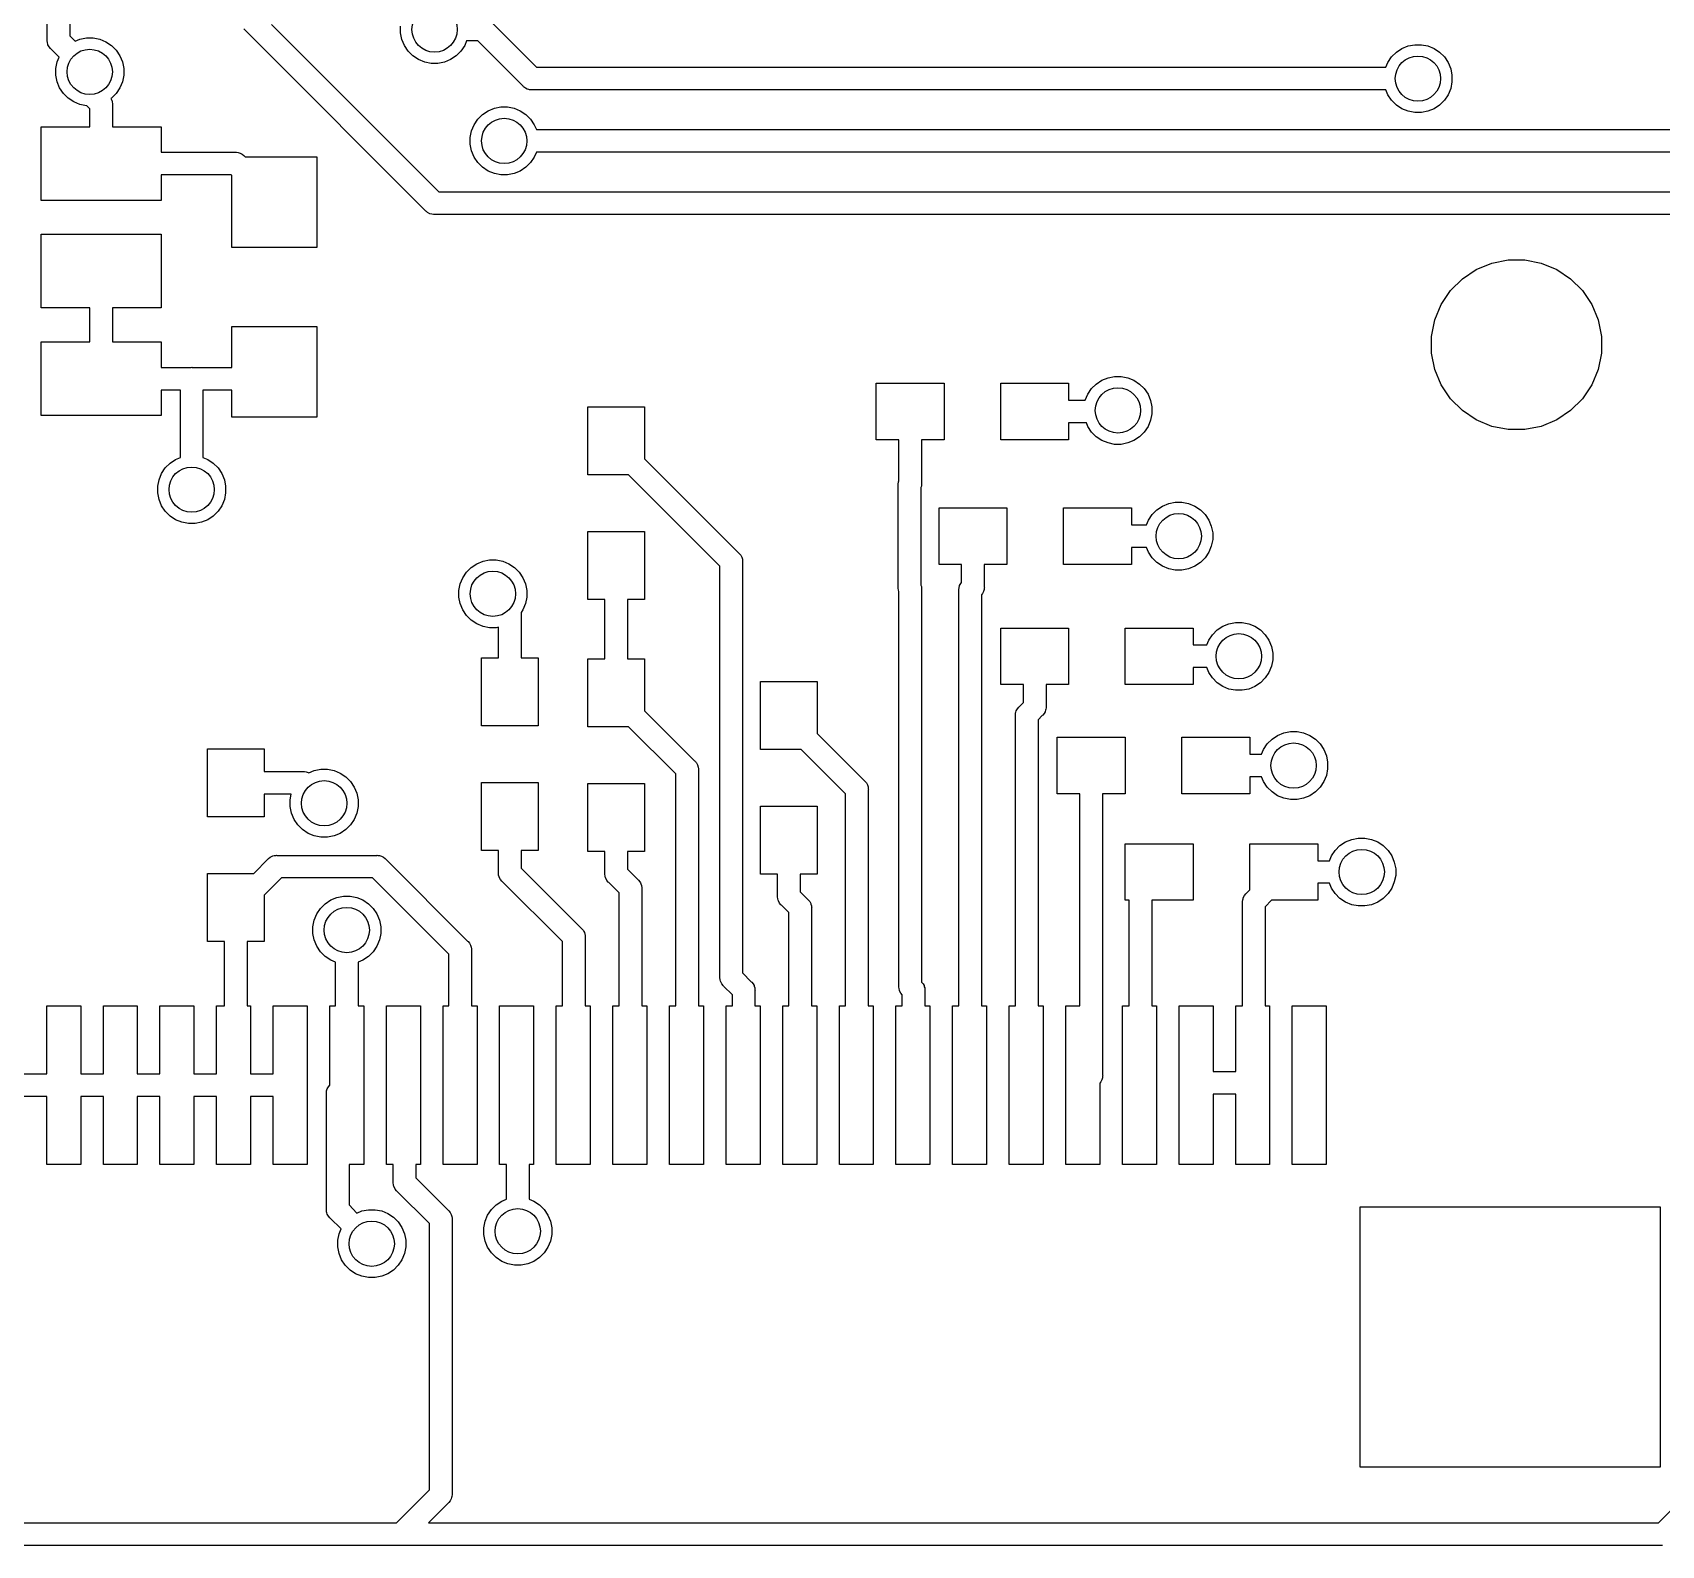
# Model space of a CAD drawing. Extents: x 71 to 174, y -171 to -82.
# Drawn here: x 122.97 to 137.35, y -132.36 to -119 of the extents above; entities that cross this region are included whole.
import ezdxf

# ---------------------------------------------------------------- set-up
doc = ezdxf.new("R2010")
doc.units = 0
doc.header["$MEASUREMENT"] = 0
doc.layers.add('BLACK', color=7, linetype='CONTINUOUS')

msp = doc.modelspace()

# ---------------------------------------------------------------- linework, layer by layer
at = {"layer": 'BLACK', "linetype": 'CONTINUOUS'}
for p, q in [((123.097, -119.065), (123.097, -118.555)), ((123.297, -118.555), (123.297, -119.028)), ((125.077, -118.928), (126.555, -120.406)), ((126.218, -119.002), (126.218, -118.943)), ((127.017, -118.905), (127.417, -119.306)), ((123.097, -119.07), (123.097, -119.065)), ((123.099, -119.089), (123.097, -119.07)), ((123.102, -119.102), (123.099, -119.089)), ((123.104, -119.108), (123.102, -119.102)), ((123.297, -119.028), (123.343, -119.075)), ((123.343, -119.075), (123.386, -119.057)), ((123.386, -119.057), (123.444, -119.046)), ((123.444, -119.046), (123.503, -119.046)), ((123.503, -119.046), (123.561, -119.057)), ((123.561, -119.057), (123.615, -119.08)), ((123.615, -119.08), (123.664, -119.113)), ((124.936, -119.07), (124.833, -118.967)), ((126.439, -120.573), (124.936, -119.07)), ((124.936, -119.07), (124.936, -119.07)), ((126.23, -119.06), (126.218, -119.002)), ((126.252, -119.114), (126.23, -119.06)), ((126.801, -119.072), (126.784, -119.114)), ((126.901, -119.072), (126.801, -119.072)), ((127.302, -119.473), (126.901, -119.072)), ((135.116, -119.117), (135.174, -119.106)), ((135.174, -119.106), (135.233, -119.106)), ((135.233, -119.106), (135.291, -119.117)), ((123.114, -119.126), (123.104, -119.108)), ((123.126, -119.141), (123.114, -119.126)), ((123.13, -119.144), (123.126, -119.141)), ((123.202, -119.216), (123.13, -119.144)), ((123.185, -119.258), (123.202, -119.216)), ((123.664, -119.113), (123.706, -119.154)), ((123.706, -119.154), (123.739, -119.204)), ((123.739, -119.204), (123.762, -119.258)), ((126.285, -119.164), (126.252, -119.114)), ((126.327, -119.205), (126.285, -119.164)), ((126.376, -119.238), (126.327, -119.205)), ((126.431, -119.261), (126.376, -119.238)), ((126.66, -119.238), (126.606, -119.261)), ((126.709, -119.205), (126.66, -119.238)), ((126.751, -119.164), (126.709, -119.205)), ((126.784, -119.114), (126.751, -119.164)), ((134.937, -119.264), (134.97, -119.214)), ((134.97, -119.214), (135.012, -119.173)), ((135.012, -119.173), (135.061, -119.14)), ((135.061, -119.14), (135.116, -119.117)), ((135.291, -119.117), (135.345, -119.14)), ((135.345, -119.14), (135.394, -119.173)), ((135.394, -119.173), (135.436, -119.214)), ((135.436, -119.214), (135.469, -119.264)), ((123.173, -119.316), (123.185, -119.258)), ((123.173, -119.375), (123.173, -119.316)), ((123.185, -119.433), (123.173, -119.375)), ((123.762, -119.258), (123.773, -119.316)), ((123.773, -119.375), (123.762, -119.433)), ((123.773, -119.316), (123.773, -119.375)), ((126.489, -119.272), (126.431, -119.261)), ((126.548, -119.272), (126.489, -119.272)), ((126.606, -119.261), (126.548, -119.272)), ((127.417, -119.306), (134.92, -119.306)), ((134.92, -119.306), (134.937, -119.264)), ((135.469, -119.264), (135.492, -119.318)), ((135.492, -119.318), (135.503, -119.376)), ((135.503, -119.376), (135.503, -119.435)), ((123.207, -119.488), (123.185, -119.433)), ((123.24, -119.537), (123.207, -119.488)), ((123.282, -119.579), (123.24, -119.537)), ((123.706, -119.537), (123.664, -119.579)), ((123.739, -119.488), (123.706, -119.537)), ((123.762, -119.433), (123.739, -119.488)), ((127.305, -119.477), (127.302, -119.473)), ((127.32, -119.489), (127.305, -119.477)), ((127.337, -119.499), (127.32, -119.489)), ((127.35, -119.503), (127.337, -119.499)), ((127.356, -119.504), (127.35, -119.503)), ((127.358, -119.504), (127.356, -119.504)), ((127.371, -119.506), (127.358, -119.504)), ((127.376, -119.506), (127.371, -119.506)), ((127.371, -119.506), (127.371, -119.506)), ((127.381, -119.506), (127.376, -119.506)), ((134.92, -119.506), (127.381, -119.506)), ((134.937, -119.548), (134.92, -119.506)), ((135.492, -119.493), (135.469, -119.548)), ((135.503, -119.435), (135.492, -119.493)), ((123.331, -119.612), (123.282, -119.579)), ((123.386, -119.634), (123.331, -119.612)), ((123.444, -119.646), (123.386, -119.634)), ((123.447, -119.646), (123.444, -119.646)), ((123.473, -119.672), (123.447, -119.646)), ((123.473, -119.831), (123.473, -119.672)), ((123.664, -119.579), (123.66, -119.581)), ((123.66, -119.581), (123.666, -119.592)), ((123.666, -119.592), (123.667, -119.597)), ((123.667, -119.597), (123.672, -119.611)), ((123.672, -119.611), (123.672, -119.614)), ((123.672, -119.614), (123.673, -119.626)), ((123.673, -119.626), (123.673, -119.626)), ((123.673, -119.626), (123.674, -119.631)), ((123.674, -119.631), (123.673, -119.636)), ((123.673, -119.636), (123.673, -119.831)), ((126.991, -119.69), (127.046, -119.667)), ((127.046, -119.667), (127.104, -119.656)), ((127.104, -119.656), (127.163, -119.656)), ((127.163, -119.656), (127.221, -119.667)), ((127.221, -119.667), (127.275, -119.69)), ((134.97, -119.597), (134.937, -119.548)), ((135.012, -119.639), (134.97, -119.597)), ((135.061, -119.672), (135.012, -119.639)), ((135.116, -119.694), (135.061, -119.672)), ((135.345, -119.672), (135.291, -119.694)), ((135.394, -119.639), (135.345, -119.672)), ((135.436, -119.597), (135.394, -119.639)), ((135.469, -119.548), (135.436, -119.597)), ((126.845, -119.868), (126.867, -119.814)), ((126.867, -119.814), (126.9, -119.764)), ((126.9, -119.764), (126.942, -119.723)), ((126.942, -119.723), (126.991, -119.69)), ((127.275, -119.69), (127.325, -119.723)), ((127.325, -119.723), (127.366, -119.764)), ((127.366, -119.764), (127.399, -119.814)), ((127.399, -119.814), (127.417, -119.856)), ((135.174, -119.706), (135.116, -119.694)), ((135.233, -119.706), (135.174, -119.706)), ((135.291, -119.694), (135.233, -119.706)), ((123.043, -120.481), (123.043, -119.831)), ((123.043, -119.831), (123.473, -119.831)), ((123.673, -119.831), (124.103, -119.831)), ((124.103, -119.831), (124.103, -120.056)), ((126.833, -119.926), (126.845, -119.868)), ((126.833, -119.985), (126.833, -119.926)), ((127.417, -119.856), (143.518, -119.856)), ((124.103, -120.056), (124.758, -120.056)), ((124.758, -120.056), (124.763, -120.055)), ((124.763, -120.055), (124.768, -120.056)), ((124.768, -120.056), (124.768, -120.056)), ((124.768, -120.056), (124.783, -120.057)), ((124.783, -120.057), (124.802, -120.063)), ((124.802, -120.063), (124.819, -120.072)), ((124.819, -120.072), (124.834, -120.085)), ((124.834, -120.085), (124.837, -120.088)), ((124.837, -120.088), (124.845, -120.096)), ((124.845, -120.096), (125.478, -120.096)), ((125.478, -120.096), (125.478, -120.896)), ((126.845, -120.043), (126.833, -119.985)), ((126.867, -120.098), (126.845, -120.043)), ((126.9, -120.147), (126.867, -120.098)), ((127.399, -120.098), (127.366, -120.147)), ((127.417, -120.056), (127.399, -120.098)), ((143.482, -120.056), (127.417, -120.056)), ((124.722, -120.256), (124.103, -120.256)), ((124.103, -120.256), (124.103, -120.481)), ((124.728, -120.262), (124.722, -120.256)), ((126.942, -120.189), (126.9, -120.147)), ((126.991, -120.222), (126.942, -120.189)), ((127.046, -120.244), (126.991, -120.222)), ((127.104, -120.256), (127.046, -120.244)), ((127.163, -120.256), (127.104, -120.256)), ((127.221, -120.244), (127.163, -120.256)), ((127.275, -120.222), (127.221, -120.244)), ((127.325, -120.189), (127.275, -120.222)), ((127.366, -120.147), (127.325, -120.189)), ((124.728, -120.896), (124.728, -120.262)), ((124.103, -120.481), (123.043, -120.481)), ((126.555, -120.406), (142.989, -120.406)), ((126.442, -120.577), (126.439, -120.573)), ((126.446, -120.58), (126.442, -120.577)), ((126.449, -120.583), (126.446, -120.58)), ((126.446, -120.58), (126.446, -120.58)), ((126.457, -120.589), (126.449, -120.583)), ((126.475, -120.599), (126.457, -120.589)), ((126.493, -120.604), (126.475, -120.599)), ((126.508, -120.606), (126.493, -120.604)), ((126.513, -120.606), (126.508, -120.606)), ((126.508, -120.606), (126.508, -120.606)), ((126.518, -120.606), (126.513, -120.606)), ((142.953, -120.606), (126.518, -120.606)), ((123.043, -121.431), (123.043, -120.781)), ((123.043, -120.781), (124.103, -120.781)), ((124.103, -120.781), (124.103, -121.431)), ((125.478, -120.896), (124.728, -120.896)), ((135.595, -121.173), (135.718, -121.091)), ((135.718, -121.091), (135.854, -121.035)), ((135.854, -121.035), (135.999, -121.006)), ((135.999, -121.006), (136.147, -121.006)), ((136.147, -121.006), (136.292, -121.035)), ((136.292, -121.035), (136.428, -121.091)), ((136.428, -121.091), (136.551, -121.173)), ((135.491, -121.278), (135.595, -121.173)), ((136.551, -121.173), (136.656, -121.278)), ((135.352, -121.537), (135.408, -121.4)), ((135.408, -121.4), (135.491, -121.278)), ((136.656, -121.278), (136.738, -121.4)), ((136.738, -121.4), (136.794, -121.537)), ((123.473, -121.431), (123.043, -121.431)), ((123.473, -121.731), (123.473, -121.431)), ((124.103, -121.431), (123.673, -121.431)), ((123.673, -121.431), (123.673, -121.731)), ((135.323, -121.682), (135.352, -121.537)), ((136.794, -121.537), (136.823, -121.682)), ((124.728, -121.596), (125.478, -121.596)), ((124.728, -121.956), (124.728, -121.596)), ((125.478, -121.596), (125.478, -122.396)), ((135.323, -121.83), (135.323, -121.682)), ((136.823, -121.682), (136.823, -121.83)), ((123.043, -122.381), (123.043, -121.731)), ((123.043, -121.731), (123.473, -121.731)), ((123.673, -121.731), (124.103, -121.731)), ((124.103, -121.731), (124.103, -121.956)), ((135.352, -121.974), (135.323, -121.83)), ((136.823, -121.83), (136.794, -121.974)), ((124.103, -121.956), (124.368, -121.956)), ((124.368, -121.956), (124.373, -121.955)), ((124.373, -121.955), (124.378, -121.956)), ((124.378, -121.956), (124.728, -121.956)), ((135.408, -122.111), (135.352, -121.974)), ((136.794, -121.974), (136.738, -122.111)), ((130.418, -122.597), (130.418, -122.097)), ((130.418, -122.097), (131.018, -122.097)), ((131.018, -122.097), (131.018, -122.597)), ((131.518, -122.597), (131.518, -122.097)), ((131.518, -122.097), (132.118, -122.097)), ((132.118, -122.097), (132.118, -122.247)), ((132.32, -122.144), (132.362, -122.103)), ((132.362, -122.103), (132.411, -122.07)), ((132.411, -122.07), (132.466, -122.047)), ((132.466, -122.047), (132.524, -122.036)), ((132.524, -122.036), (132.583, -122.036)), ((132.583, -122.036), (132.641, -122.047)), ((132.641, -122.047), (132.695, -122.07)), ((132.695, -122.07), (132.744, -122.103)), ((132.744, -122.103), (132.786, -122.144)), ((135.491, -122.234), (135.408, -122.111)), ((136.738, -122.111), (136.656, -122.234)), ((124.273, -122.156), (124.103, -122.156)), ((124.103, -122.156), (124.103, -122.381)), ((124.273, -122.752), (124.273, -122.156)), ((124.728, -122.156), (124.473, -122.156)), ((124.473, -122.156), (124.473, -122.752)), ((124.728, -122.396), (124.728, -122.156)), ((132.118, -122.247), (132.265, -122.247)), ((132.265, -122.247), (132.287, -122.194)), ((132.287, -122.194), (132.32, -122.144)), ((132.786, -122.144), (132.819, -122.194)), ((132.819, -122.194), (132.842, -122.248)), ((132.842, -122.248), (132.853, -122.306)), ((135.595, -122.338), (135.491, -122.234)), ((136.656, -122.234), (136.551, -122.338)), ((124.103, -122.381), (123.043, -122.381)), ((125.478, -122.396), (124.728, -122.396)), ((127.873, -122.906), (127.873, -122.306)), ((127.873, -122.306), (128.373, -122.306)), ((128.373, -122.306), (128.373, -122.764)), ((132.853, -122.365), (132.842, -122.423)), ((132.853, -122.306), (132.853, -122.365)), ((135.718, -122.42), (135.595, -122.338)), ((136.551, -122.338), (136.428, -122.42)), ((132.275, -122.447), (132.118, -122.447)), ((132.118, -122.447), (132.118, -122.597)), ((132.287, -122.478), (132.275, -122.447)), ((132.32, -122.527), (132.287, -122.478)), ((132.362, -122.569), (132.32, -122.527)), ((132.786, -122.527), (132.744, -122.569)), ((132.819, -122.478), (132.786, -122.527)), ((132.842, -122.423), (132.819, -122.478)), ((135.854, -122.477), (135.718, -122.42)), ((135.999, -122.506), (135.854, -122.477)), ((136.147, -122.506), (135.999, -122.506)), ((136.292, -122.477), (136.147, -122.506)), ((136.428, -122.42), (136.292, -122.477)), ((130.618, -122.597), (130.418, -122.597)), ((130.618, -122.958), (130.618, -122.597)), ((131.018, -122.597), (130.818, -122.597)), ((130.818, -122.597), (130.818, -122.979)), ((132.118, -122.597), (131.518, -122.597)), ((132.411, -122.602), (132.362, -122.569)), ((132.466, -122.624), (132.411, -122.602)), ((132.524, -122.636), (132.466, -122.624)), ((132.583, -122.636), (132.524, -122.636)), ((132.641, -122.624), (132.583, -122.636)), ((132.695, -122.602), (132.641, -122.624)), ((132.744, -122.569), (132.695, -122.602)), ((124.107, -122.894), (124.14, -122.844)), ((124.14, -122.844), (124.182, -122.803)), ((124.182, -122.803), (124.231, -122.77)), ((124.231, -122.77), (124.273, -122.752)), ((124.473, -122.752), (124.515, -122.77)), ((124.515, -122.77), (124.564, -122.803)), ((124.564, -122.803), (124.606, -122.844)), ((124.606, -122.844), (124.639, -122.894)), ((128.373, -122.764), (129.205, -123.597)), ((124.073, -123.006), (124.085, -122.948)), ((124.085, -122.948), (124.107, -122.894)), ((124.639, -122.894), (124.662, -122.948)), ((124.662, -122.948), (124.673, -123.006)), ((128.232, -122.906), (127.873, -122.906)), ((129.038, -123.712), (128.232, -122.906)), ((130.613, -122.984), (130.615, -122.97)), ((130.613, -122.989), (130.613, -122.984)), ((130.613, -122.984), (130.613, -122.984)), ((130.613, -122.994), (130.613, -122.989)), ((130.615, -122.967), (130.618, -122.959)), ((130.615, -122.97), (130.615, -122.967)), ((130.618, -122.959), (130.618, -122.958)), ((130.818, -122.989), (130.817, -123.004)), ((130.818, -122.979), (130.819, -122.984)), ((130.819, -122.984), (130.818, -122.989)), ((130.818, -122.989), (130.818, -122.989)), ((124.073, -123.065), (124.073, -123.006)), ((124.085, -123.123), (124.073, -123.065)), ((124.107, -123.178), (124.085, -123.123)), ((124.662, -123.123), (124.639, -123.178)), ((124.673, -123.065), (124.662, -123.123)), ((124.673, -123.006), (124.673, -123.065)), ((130.613, -123.9), (130.613, -122.994)), ((130.817, -123.004), (130.813, -123.016)), ((130.813, -123.016), (130.813, -123.879)), ((124.14, -123.227), (124.107, -123.178)), ((124.182, -123.269), (124.14, -123.227)), ((124.231, -123.302), (124.182, -123.269)), ((124.564, -123.269), (124.515, -123.302)), ((124.606, -123.227), (124.564, -123.269)), ((124.639, -123.178), (124.606, -123.227)), ((130.973, -123.697), (130.973, -123.197)), ((130.973, -123.197), (131.573, -123.197)), ((131.573, -123.197), (131.573, -123.697)), ((132.073, -123.697), (132.073, -123.197)), ((132.073, -123.197), (132.673, -123.197)), ((132.673, -123.197), (132.673, -123.347)), ((132.824, -123.305), (132.857, -123.256)), ((132.857, -123.256), (132.898, -123.214)), ((132.898, -123.214), (132.948, -123.181)), ((132.948, -123.181), (133.002, -123.159)), ((133.002, -123.159), (133.06, -123.147)), ((133.06, -123.147), (133.119, -123.147)), ((133.119, -123.147), (133.177, -123.159)), ((133.177, -123.159), (133.232, -123.181)), ((133.232, -123.181), (133.281, -123.214)), ((133.281, -123.214), (133.323, -123.256)), ((133.323, -123.256), (133.356, -123.305)), ((124.286, -123.324), (124.231, -123.302)), ((124.344, -123.336), (124.286, -123.324)), ((124.403, -123.336), (124.344, -123.336)), ((124.461, -123.324), (124.403, -123.336)), ((124.515, -123.302), (124.461, -123.324)), ((127.873, -124.006), (127.873, -123.406)), ((127.873, -123.406), (128.373, -123.406)), ((128.373, -123.406), (128.373, -124.006)), ((132.673, -123.347), (132.806, -123.347)), ((132.806, -123.347), (132.824, -123.305)), ((133.356, -123.305), (133.378, -123.36)), ((133.378, -123.36), (133.39, -123.418)), ((133.39, -123.418), (133.39, -123.477)), ((132.806, -123.547), (132.673, -123.547)), ((132.673, -123.547), (132.673, -123.697)), ((132.824, -123.589), (132.806, -123.547)), ((133.378, -123.535), (133.356, -123.589)), ((133.39, -123.477), (133.378, -123.535)), ((126.842, -123.723), (126.891, -123.69)), ((126.891, -123.69), (126.946, -123.667)), ((126.946, -123.667), (127.004, -123.656)), ((127.004, -123.656), (127.063, -123.656)), ((127.063, -123.656), (127.121, -123.667)), ((127.121, -123.667), (127.175, -123.69)), ((127.175, -123.69), (127.224, -123.723)), ((129.205, -123.597), (129.209, -123.6)), ((129.209, -123.6), (129.222, -123.615)), ((129.222, -123.615), (129.231, -123.632)), ((129.231, -123.632), (129.234, -123.642)), ((129.234, -123.642), (129.237, -123.651)), ((129.237, -123.651), (129.237, -123.651)), ((129.237, -123.651), (129.238, -123.666)), ((129.238, -123.666), (129.238, -123.666)), ((129.238, -123.666), (129.239, -123.671)), ((129.239, -123.671), (129.238, -123.676)), ((129.238, -123.676), (129.238, -127.304)), ((131.173, -123.697), (130.973, -123.697)), ((131.173, -123.856), (131.173, -123.697)), ((131.573, -123.697), (131.373, -123.697)), ((131.373, -123.697), (131.373, -123.892)), ((132.673, -123.697), (132.073, -123.697)), ((132.857, -123.639), (132.824, -123.589)), ((132.898, -123.68), (132.857, -123.639)), ((132.948, -123.713), (132.898, -123.68)), ((133.281, -123.68), (133.232, -123.713)), ((133.323, -123.639), (133.281, -123.68)), ((133.356, -123.589), (133.323, -123.639)), ((126.745, -123.868), (126.767, -123.814)), ((126.767, -123.814), (126.8, -123.764)), ((126.8, -123.764), (126.842, -123.723)), ((127.224, -123.723), (127.266, -123.764)), ((127.266, -123.764), (127.299, -123.814)), ((127.299, -123.814), (127.322, -123.868)), ((129.038, -127.341), (129.038, -123.712)), ((133.002, -123.736), (132.948, -123.713)), ((133.06, -123.747), (133.002, -123.736)), ((133.119, -123.747), (133.06, -123.747)), ((133.177, -123.736), (133.119, -123.747)), ((133.232, -123.713), (133.177, -123.736)), ((126.733, -123.926), (126.745, -123.868)), ((126.733, -123.985), (126.733, -123.926)), ((126.745, -124.043), (126.733, -123.985)), ((127.322, -123.868), (127.333, -123.926)), ((127.333, -123.985), (127.322, -124.043)), ((127.333, -123.926), (127.333, -123.985)), ((130.613, -123.905), (130.613, -123.9)), ((130.615, -123.925), (130.613, -123.905)), ((130.618, -123.937), (130.615, -123.925)), ((130.618, -127.421), (130.618, -123.937)), ((130.813, -123.879), (130.817, -123.891)), ((130.817, -123.891), (130.818, -123.905)), ((130.818, -123.905), (130.818, -123.905)), ((130.818, -123.905), (130.819, -123.91)), ((130.819, -123.91), (130.818, -123.915)), ((130.818, -123.915), (130.818, -127.384)), ((131.148, -123.917), (131.15, -123.903)), ((131.148, -123.922), (131.148, -123.917)), ((131.148, -123.917), (131.148, -123.917)), ((131.148, -123.927), (131.148, -123.922)), ((131.148, -127.451), (131.148, -123.927)), ((131.15, -123.903), (131.155, -123.884)), ((131.155, -123.884), (131.165, -123.866)), ((131.165, -123.866), (131.173, -123.856)), ((131.357, -123.953), (131.348, -123.964)), ((131.348, -123.964), (131.348, -127.596)), ((131.366, -123.936), (131.357, -123.953)), ((131.371, -123.917), (131.366, -123.936)), ((131.372, -123.917), (131.371, -123.917)), ((131.373, -123.905), (131.372, -123.917)), ((131.373, -123.892), (131.374, -123.897)), ((131.374, -123.897), (131.373, -123.902)), ((131.373, -123.902), (131.373, -123.902)), ((131.373, -123.902), (131.373, -123.905)), ((126.767, -124.098), (126.745, -124.043)), ((126.8, -124.147), (126.767, -124.098)), ((127.299, -124.098), (127.283, -124.122)), ((127.283, -124.122), (127.283, -124.522)), ((127.322, -124.043), (127.299, -124.098)), ((128.023, -124.006), (127.873, -124.006)), ((128.023, -124.531), (128.023, -124.006)), ((128.373, -124.006), (128.223, -124.006)), ((128.223, -124.006), (128.223, -124.531)), ((126.842, -124.189), (126.8, -124.147)), ((126.891, -124.222), (126.842, -124.189)), ((126.946, -124.244), (126.891, -124.222)), ((127.004, -124.256), (126.946, -124.244)), ((127.063, -124.256), (127.004, -124.256)), ((127.083, -124.252), (127.063, -124.256)), ((127.083, -124.522), (127.083, -124.252)), ((131.518, -124.758), (131.518, -124.258)), ((131.518, -124.258), (132.118, -124.258)), ((132.118, -124.258), (132.118, -124.758)), ((132.618, -124.758), (132.618, -124.258)), ((132.618, -124.258), (133.218, -124.258)), ((133.218, -124.258), (133.218, -124.408)), ((133.388, -124.317), (133.429, -124.275)), ((133.429, -124.275), (133.479, -124.242)), ((133.479, -124.242), (133.533, -124.22)), ((133.533, -124.22), (133.591, -124.208)), ((133.591, -124.208), (133.65, -124.208)), ((133.65, -124.208), (133.708, -124.22)), ((133.708, -124.22), (133.763, -124.242)), ((133.763, -124.242), (133.812, -124.275)), ((133.812, -124.275), (133.854, -124.317)), ((133.218, -124.408), (133.337, -124.408)), ((133.337, -124.408), (133.355, -124.366)), ((133.355, -124.366), (133.388, -124.317)), ((133.854, -124.317), (133.886, -124.366)), ((133.886, -124.366), (133.909, -124.421)), ((133.909, -124.421), (133.921, -124.479)), ((126.933, -125.122), (126.933, -124.522)), ((126.933, -124.522), (127.083, -124.522)), ((127.283, -124.522), (127.433, -124.522)), ((127.433, -124.522), (127.433, -125.122)), ((127.873, -125.131), (127.873, -124.531)), ((127.873, -124.531), (128.023, -124.531)), ((128.223, -124.531), (128.373, -124.531)), ((128.373, -124.531), (128.373, -124.989)), ((133.921, -124.538), (133.909, -124.596)), ((133.921, -124.479), (133.921, -124.538)), ((133.337, -124.608), (133.218, -124.608)), ((133.218, -124.608), (133.218, -124.758)), ((133.355, -124.65), (133.337, -124.608)), ((133.388, -124.699), (133.355, -124.65)), ((133.429, -124.741), (133.388, -124.699)), ((133.854, -124.699), (133.812, -124.741)), ((133.886, -124.65), (133.854, -124.699)), ((133.909, -124.596), (133.886, -124.65)), ((129.398, -125.331), (129.398, -124.731)), ((129.398, -124.731), (129.898, -124.731)), ((129.898, -124.731), (129.898, -125.189)), ((131.718, -124.758), (131.518, -124.758)), ((131.718, -124.917), (131.718, -124.758)), ((132.118, -124.758), (131.918, -124.758)), ((131.918, -124.758), (131.918, -124.953)), ((133.218, -124.758), (132.618, -124.758)), ((133.479, -124.774), (133.429, -124.741)), ((133.533, -124.797), (133.479, -124.774)), ((133.591, -124.808), (133.533, -124.797)), ((133.65, -124.808), (133.591, -124.808)), ((133.708, -124.797), (133.65, -124.808)), ((133.763, -124.774), (133.708, -124.797)), ((133.812, -124.741), (133.763, -124.774)), ((128.373, -124.989), (128.815, -125.432)), ((131.65, -125.008), (131.652, -125)), ((131.652, -125), (131.655, -124.99)), ((131.655, -124.99), (131.665, -124.972)), ((131.665, -124.972), (131.677, -124.957)), ((131.677, -124.957), (131.681, -124.954)), ((131.681, -124.954), (131.718, -124.917)), ((131.911, -124.997), (131.902, -125.014)), ((131.915, -124.982), (131.911, -124.997)), ((131.917, -124.978), (131.915, -124.982)), ((131.918, -124.963), (131.917, -124.974)), ((131.917, -124.974), (131.917, -124.978)), ((131.918, -124.953), (131.919, -124.958)), ((131.919, -124.958), (131.918, -124.963)), ((131.918, -124.963), (131.918, -124.963)), ((127.433, -125.122), (126.933, -125.122)), ((128.232, -125.131), (127.873, -125.131)), ((128.648, -125.547), (128.232, -125.131)), ((131.648, -125.023), (131.65, -125.009)), ((131.648, -125.028), (131.648, -125.023)), ((131.648, -125.023), (131.648, -125.023)), ((131.648, -125.033), (131.648, -125.028)), ((131.648, -127.451), (131.648, -125.033)), ((131.65, -125.009), (131.65, -125.008)), ((131.885, -125.032), (131.848, -125.07)), ((131.848, -125.07), (131.848, -127.596)), ((131.889, -125.029), (131.885, -125.032)), ((131.902, -125.014), (131.889, -125.029)), ((129.898, -125.189), (130.315, -125.607)), ((132.018, -125.723), (132.018, -125.223)), ((132.018, -125.223), (132.618, -125.223)), ((132.618, -125.223), (132.618, -125.723)), ((133.118, -125.723), (133.118, -125.223)), ((133.118, -125.223), (133.718, -125.223)), ((133.718, -125.223), (133.718, -125.373)), ((133.84, -125.331), (133.872, -125.282)), ((133.872, -125.282), (133.914, -125.24)), ((133.914, -125.24), (133.963, -125.208)), ((133.963, -125.208), (134.018, -125.185)), ((134.018, -125.185), (134.076, -125.173)), ((134.076, -125.173), (134.135, -125.173)), ((134.135, -125.173), (134.193, -125.185)), ((134.193, -125.185), (134.248, -125.208)), ((134.248, -125.208), (134.297, -125.24)), ((134.297, -125.24), (134.338, -125.282)), ((134.338, -125.282), (134.371, -125.331)), ((124.513, -125.926), (124.513, -125.326)), ((124.513, -125.326), (125.013, -125.326)), ((125.013, -125.326), (125.013, -125.526)), ((128.815, -125.432), (128.819, -125.435)), ((128.819, -125.435), (128.822, -125.438)), ((129.757, -125.331), (129.398, -125.331)), ((130.148, -125.722), (129.757, -125.331)), ((133.718, -125.373), (133.822, -125.373)), ((133.822, -125.373), (133.84, -125.331)), ((134.371, -125.331), (134.394, -125.386)), ((134.394, -125.386), (134.405, -125.444)), ((125.013, -125.526), (125.358, -125.526)), ((125.358, -125.526), (125.363, -125.525)), ((125.363, -125.525), (125.368, -125.526)), ((125.368, -125.526), (125.368, -125.526)), ((125.368, -125.526), (125.383, -125.527)), ((125.383, -125.527), (125.402, -125.533)), ((125.402, -125.533), (125.409, -125.537)), ((125.409, -125.537), (125.456, -125.517)), ((125.456, -125.517), (125.514, -125.506)), ((125.514, -125.506), (125.573, -125.506)), ((125.573, -125.506), (125.631, -125.517)), ((125.631, -125.517), (125.685, -125.54)), ((125.685, -125.54), (125.734, -125.573)), ((125.734, -125.573), (125.776, -125.614)), ((128.648, -127.451), (128.648, -125.547)), ((128.822, -125.438), (128.822, -125.438)), ((128.822, -125.438), (128.825, -125.442)), ((128.825, -125.442), (128.832, -125.45)), ((128.832, -125.45), (128.841, -125.467)), ((128.841, -125.467), (128.847, -125.486)), ((128.847, -125.486), (128.848, -125.501)), ((128.848, -125.501), (128.848, -125.501)), ((128.848, -125.501), (128.849, -125.506)), ((128.849, -125.506), (128.848, -125.511)), ((128.848, -125.511), (128.848, -127.596)), ((133.822, -125.573), (133.718, -125.573)), ((133.718, -125.573), (133.718, -125.723)), ((133.84, -125.615), (133.822, -125.573)), ((134.394, -125.561), (134.371, -125.615)), ((134.405, -125.503), (134.394, -125.561)), ((134.405, -125.444), (134.405, -125.503)), ((125.776, -125.614), (125.809, -125.664)), ((125.809, -125.664), (125.832, -125.718)), ((125.832, -125.718), (125.843, -125.776)), ((126.933, -126.222), (126.933, -125.622)), ((126.933, -125.622), (127.433, -125.622)), ((127.433, -125.622), (127.433, -126.222)), ((127.873, -126.231), (127.873, -125.631)), ((127.873, -125.631), (128.373, -125.631)), ((128.373, -125.631), (128.373, -126.231)), ((130.148, -127.451), (130.148, -125.722)), ((130.315, -125.607), (130.319, -125.61)), ((130.319, -125.61), (130.332, -125.625)), ((130.332, -125.625), (130.341, -125.642)), ((130.341, -125.642), (130.347, -125.661)), ((130.347, -125.661), (130.348, -125.676)), ((130.348, -125.676), (130.348, -125.676)), ((130.348, -125.676), (130.349, -125.681)), ((130.349, -125.681), (130.348, -125.686)), ((130.348, -125.686), (130.348, -127.596)), ((132.218, -125.723), (132.018, -125.723)), ((132.218, -127.596), (132.218, -125.723)), ((132.618, -125.723), (132.418, -125.723)), ((132.418, -125.723), (132.418, -128.206)), ((133.718, -125.723), (133.118, -125.723)), ((133.872, -125.665), (133.84, -125.615)), ((133.914, -125.706), (133.872, -125.665)), ((133.963, -125.739), (133.914, -125.706)), ((134.297, -125.706), (134.248, -125.739)), ((134.338, -125.665), (134.297, -125.706)), ((134.371, -125.615), (134.338, -125.665)), ((125.253, -125.726), (125.013, -125.726)), ((125.013, -125.726), (125.013, -125.926)), ((125.243, -125.776), (125.253, -125.726)), ((125.243, -125.835), (125.243, -125.776)), ((125.255, -125.893), (125.243, -125.835)), ((125.843, -125.835), (125.832, -125.893)), ((125.843, -125.776), (125.843, -125.835)), ((129.398, -126.431), (129.398, -125.831)), ((129.398, -125.831), (129.898, -125.831)), ((129.898, -125.831), (129.898, -126.431)), ((134.018, -125.762), (133.963, -125.739)), ((134.076, -125.773), (134.018, -125.762)), ((134.135, -125.773), (134.076, -125.773)), ((134.193, -125.762), (134.135, -125.773)), ((134.248, -125.739), (134.193, -125.762)), ((125.013, -125.926), (124.513, -125.926)), ((125.277, -125.948), (125.255, -125.893)), ((125.31, -125.997), (125.277, -125.948)), ((125.352, -126.039), (125.31, -125.997)), ((125.776, -125.997), (125.734, -126.039)), ((125.809, -125.948), (125.776, -125.997)), ((125.832, -125.893), (125.809, -125.948)), ((125.401, -126.072), (125.352, -126.039)), ((125.456, -126.094), (125.401, -126.072)), ((125.514, -126.106), (125.456, -126.094)), ((125.573, -126.106), (125.514, -126.106)), ((125.631, -126.094), (125.573, -126.106)), ((125.685, -126.072), (125.631, -126.094)), ((125.734, -126.039), (125.685, -126.072)), ((134.514, -126.18), (134.563, -126.147)), ((134.563, -126.147), (134.618, -126.125)), ((134.618, -126.125), (134.676, -126.113)), ((134.676, -126.113), (134.735, -126.113)), ((134.735, -126.113), (134.793, -126.125)), ((134.793, -126.125), (134.848, -126.147)), ((134.848, -126.147), (134.897, -126.18)), ((124.922, -126.426), (125.049, -126.298)), ((125.049, -126.298), (125.052, -126.295)), ((125.052, -126.295), (125.067, -126.282)), ((125.067, -126.282), (125.085, -126.273)), ((125.085, -126.273), (125.091, -126.271)), ((125.091, -126.271), (125.103, -126.267)), ((125.103, -126.267), (125.105, -126.267)), ((125.105, -126.267), (125.118, -126.266)), ((125.118, -126.266), (125.123, -126.265)), ((125.118, -126.266), (125.118, -126.266)), ((125.123, -126.265), (125.128, -126.266)), ((125.128, -126.266), (126.007, -126.266)), ((126.007, -126.266), (126.012, -126.265)), ((126.012, -126.265), (126.017, -126.266)), ((126.017, -126.266), (126.017, -126.266)), ((126.017, -126.266), (126.031, -126.267)), ((126.031, -126.267), (126.05, -126.273)), ((126.05, -126.273), (126.068, -126.282)), ((126.068, -126.282), (126.083, -126.295)), ((126.083, -126.295), (126.086, -126.298)), ((126.086, -126.298), (126.81, -127.023)), ((127.083, -126.222), (126.933, -126.222)), ((127.083, -126.417), (127.083, -126.222)), ((127.433, -126.222), (127.283, -126.222)), ((127.283, -126.222), (127.283, -126.38)), ((128.023, -126.231), (127.873, -126.231)), ((128.023, -126.426), (128.023, -126.231)), ((128.373, -126.231), (128.223, -126.231)), ((128.223, -126.231), (128.223, -126.389)), ((132.618, -126.663), (132.618, -126.163)), ((132.618, -126.163), (133.218, -126.163)), ((133.218, -126.163), (133.218, -126.663)), ((133.718, -126.572), (133.718, -126.163)), ((133.718, -126.163), (134.318, -126.163)), ((134.318, -126.163), (134.318, -126.313)), ((134.422, -126.313), (134.44, -126.271)), ((134.44, -126.271), (134.473, -126.222)), ((134.473, -126.222), (134.514, -126.18)), ((134.897, -126.18), (134.939, -126.222)), ((134.939, -126.222), (134.971, -126.271)), ((134.971, -126.271), (134.994, -126.326)), ((124.513, -127.026), (124.513, -126.426)), ((124.513, -126.426), (124.922, -126.426)), ((127.083, -126.422), (127.083, -126.417)), ((127.084, -126.441), (127.083, -126.422)), ((127.089, -126.455), (127.084, -126.441)), ((127.283, -126.38), (127.815, -126.913)), ((128.023, -126.431), (128.023, -126.426)), ((128.025, -126.45), (128.023, -126.431)), ((128.223, -126.389), (128.315, -126.482)), ((129.548, -126.431), (129.398, -126.431)), ((129.548, -126.626), (129.548, -126.431)), ((129.898, -126.431), (129.748, -126.431)), ((129.748, -126.431), (129.748, -126.589)), ((134.318, -126.313), (134.422, -126.313)), ((134.994, -126.326), (135.006, -126.384)), ((135.006, -126.443), (134.994, -126.501)), ((135.006, -126.384), (135.006, -126.443)), ((125.165, -126.466), (125.013, -126.617)), ((125.97, -126.466), (125.165, -126.466)), ((126.643, -127.138), (125.97, -126.466)), ((127.09, -126.46), (127.089, -126.455)), ((127.099, -126.478), (127.09, -126.46)), ((127.112, -126.493), (127.099, -126.478)), ((127.116, -126.496), (127.112, -126.493)), ((127.648, -127.028), (127.116, -126.496)), ((128.029, -126.466), (128.025, -126.45)), ((128.03, -126.469), (128.029, -126.466)), ((128.04, -126.487), (128.03, -126.469)), ((128.052, -126.502), (128.04, -126.487)), ((128.056, -126.505), (128.052, -126.502)), ((128.148, -126.597), (128.056, -126.505)), ((128.315, -126.482), (128.319, -126.485)), ((128.319, -126.485), (128.332, -126.5)), ((128.332, -126.5), (128.336, -126.509)), ((128.336, -126.509), (128.341, -126.517)), ((128.341, -126.517), (128.345, -126.531)), ((128.345, -126.531), (128.347, -126.536)), ((128.347, -126.536), (128.348, -126.551)), ((128.348, -126.551), (128.348, -126.551)), ((128.348, -126.551), (128.349, -126.556)), ((128.349, -126.556), (128.348, -126.561)), ((128.348, -126.561), (128.348, -127.596)), ((133.686, -126.604), (133.718, -126.572)), ((134.422, -126.513), (134.318, -126.513)), ((134.318, -126.513), (134.318, -126.663)), ((134.44, -126.555), (134.422, -126.513)), ((134.473, -126.604), (134.44, -126.555)), ((134.971, -126.555), (134.939, -126.604)), ((134.994, -126.501), (134.971, -126.555)), ((125.013, -126.617), (125.013, -127.026)), ((125.51, -126.734), (125.552, -126.693)), ((125.552, -126.693), (125.601, -126.66)), ((125.601, -126.66), (125.656, -126.637)), ((125.656, -126.637), (125.714, -126.626)), ((125.714, -126.626), (125.773, -126.626)), ((125.773, -126.626), (125.831, -126.637)), ((125.831, -126.637), (125.885, -126.66)), ((125.885, -126.66), (125.934, -126.693)), ((125.934, -126.693), (125.976, -126.734)), ((128.148, -127.451), (128.148, -126.597)), ((129.548, -126.631), (129.548, -126.626)), ((129.55, -126.65), (129.548, -126.631)), ((129.553, -126.663), (129.55, -126.65)), ((129.555, -126.669), (129.553, -126.663)), ((129.565, -126.687), (129.555, -126.669)), ((129.577, -126.702), (129.565, -126.687)), ((129.581, -126.705), (129.577, -126.702)), ((129.648, -126.772), (129.581, -126.705)), ((129.748, -126.589), (129.815, -126.657)), ((129.815, -126.657), (129.819, -126.66)), ((129.819, -126.66), (129.832, -126.675)), ((129.832, -126.675), (129.841, -126.692)), ((129.841, -126.692), (129.842, -126.697)), ((129.842, -126.697), (129.847, -126.711)), ((129.847, -126.711), (129.847, -126.715)), ((129.847, -126.715), (129.848, -126.726)), ((129.848, -126.726), (129.848, -126.726)), ((129.848, -126.726), (129.849, -126.731)), ((129.849, -126.731), (129.848, -126.736)), ((132.653, -126.663), (132.618, -126.663)), ((132.653, -127.596), (132.653, -126.663)), ((133.218, -126.663), (132.853, -126.663)), ((132.853, -126.663), (132.853, -127.596)), ((133.653, -126.673), (133.655, -126.659)), ((133.653, -126.678), (133.653, -126.673)), ((133.653, -126.673), (133.653, -126.673)), ((133.653, -126.683), (133.653, -126.678)), ((133.653, -127.596), (133.653, -126.683)), ((133.655, -126.658), (133.658, -126.649)), ((133.655, -126.659), (133.655, -126.658)), ((133.658, -126.649), (133.66, -126.64)), ((133.66, -126.64), (133.67, -126.622)), ((133.67, -126.622), (133.682, -126.607)), ((133.682, -126.607), (133.686, -126.604)), ((133.91, -126.663), (133.853, -126.72)), ((133.853, -126.72), (133.853, -127.596)), ((134.318, -126.663), (133.91, -126.663)), ((134.514, -126.646), (134.473, -126.604)), ((134.563, -126.679), (134.514, -126.646)), ((134.618, -126.702), (134.563, -126.679)), ((134.676, -126.713), (134.618, -126.702)), ((134.735, -126.713), (134.676, -126.713)), ((134.793, -126.702), (134.735, -126.713)), ((134.848, -126.679), (134.793, -126.702)), ((134.897, -126.646), (134.848, -126.679)), ((134.939, -126.604), (134.897, -126.646)), ((125.443, -126.896), (125.455, -126.838)), ((125.455, -126.838), (125.477, -126.784)), ((125.477, -126.784), (125.51, -126.734)), ((125.976, -126.734), (126.009, -126.784)), ((126.009, -126.784), (126.032, -126.838)), ((126.032, -126.838), (126.043, -126.896)), ((129.648, -127.451), (129.648, -126.772)), ((129.848, -126.736), (129.848, -127.596)), ((125.443, -126.955), (125.443, -126.896)), ((125.455, -127.013), (125.443, -126.955)), ((125.477, -127.068), (125.455, -127.013)), ((126.032, -127.013), (126.009, -127.068)), ((126.043, -126.955), (126.032, -127.013)), ((126.043, -126.896), (126.043, -126.955)), ((127.815, -126.913), (127.819, -126.916)), ((127.819, -126.916), (127.832, -126.931)), ((127.832, -126.931), (127.835, -126.938)), ((127.835, -126.938), (127.841, -126.948)), ((127.841, -126.948), (127.845, -126.962)), ((127.845, -126.962), (127.847, -126.967)), ((127.847, -126.967), (127.848, -126.982)), ((127.848, -126.982), (127.848, -126.982)), ((127.848, -126.982), (127.849, -126.987)), ((127.849, -126.987), (127.848, -126.992)), ((127.848, -126.992), (127.848, -127.596)), ((124.663, -127.026), (124.513, -127.026)), ((124.663, -127.596), (124.663, -127.026)), ((125.013, -127.026), (124.863, -127.026)), ((124.863, -127.026), (124.863, -127.596)), ((125.51, -127.117), (125.477, -127.068)), ((125.552, -127.159), (125.51, -127.117)), ((125.601, -127.192), (125.552, -127.159)), ((125.934, -127.159), (125.885, -127.192)), ((125.976, -127.117), (125.934, -127.159)), ((126.009, -127.068), (125.976, -127.117)), ((126.643, -127.596), (126.643, -127.138)), ((126.81, -127.023), (126.814, -127.026)), ((126.814, -127.026), (126.827, -127.041)), ((126.827, -127.041), (126.836, -127.058)), ((126.836, -127.058), (126.842, -127.077)), ((126.842, -127.077), (126.843, -127.092)), ((126.843, -127.092), (126.843, -127.092)), ((126.843, -127.092), (126.844, -127.097)), ((126.844, -127.097), (126.843, -127.102)), ((126.843, -127.102), (126.843, -127.596)), ((127.648, -127.451), (127.648, -127.028)), ((125.643, -127.209), (125.601, -127.192)), ((125.643, -127.355), (125.643, -127.209)), ((125.885, -127.192), (125.843, -127.209)), ((125.843, -127.209), (125.843, -127.596)), ((129.238, -127.304), (129.315, -127.382)), ((125.643, -127.596), (125.643, -127.355)), ((125.643, -127.355), (125.643, -127.355)), ((127.648, -127.596), (127.648, -127.451)), ((127.648, -127.451), (127.648, -127.451)), ((128.148, -127.596), (128.148, -127.451)), ((128.148, -127.451), (128.148, -127.451)), ((128.648, -127.596), (128.648, -127.451)), ((128.648, -127.451), (128.648, -127.451)), ((129.038, -127.346), (129.038, -127.341)), ((129.04, -127.365), (129.038, -127.346)), ((129.043, -127.378), (129.04, -127.365)), ((129.045, -127.384), (129.043, -127.378)), ((129.055, -127.402), (129.045, -127.384)), ((129.067, -127.417), (129.055, -127.402)), ((129.071, -127.42), (129.067, -127.417)), ((129.148, -127.497), (129.071, -127.42)), ((129.315, -127.382), (129.319, -127.385)), ((129.319, -127.385), (129.332, -127.4)), ((129.332, -127.4), (129.341, -127.417)), ((129.341, -127.417), (129.342, -127.422)), ((129.342, -127.422), (129.347, -127.436)), ((129.347, -127.436), (129.347, -127.436)), ((129.347, -127.436), (129.348, -127.451)), ((129.348, -127.451), (129.348, -127.451)), ((129.348, -127.451), (129.349, -127.456)), ((129.648, -127.596), (129.648, -127.451)), ((129.648, -127.451), (129.648, -127.451)), ((130.148, -127.596), (130.148, -127.451)), ((130.148, -127.451), (130.148, -127.451)), ((130.618, -127.426), (130.618, -127.421)), ((130.62, -127.445), (130.618, -127.426)), ((130.623, -127.457), (130.62, -127.445)), ((130.818, -127.384), (130.819, -127.385)), ((130.819, -127.385), (130.832, -127.4)), ((130.832, -127.4), (130.841, -127.417)), ((130.841, -127.417), (130.843, -127.426)), ((130.843, -127.426), (130.847, -127.436)), ((130.847, -127.436), (130.847, -127.436)), ((130.847, -127.436), (130.848, -127.451)), ((130.848, -127.451), (130.848, -127.451)), ((130.848, -127.451), (130.849, -127.456)), ((131.148, -127.596), (131.148, -127.451)), ((131.148, -127.451), (131.148, -127.451)), ((131.648, -127.596), (131.648, -127.451)), ((131.648, -127.451), (131.648, -127.451)), ((129.148, -127.596), (129.148, -127.497)), ((129.349, -127.456), (129.348, -127.461)), ((129.348, -127.461), (129.348, -127.596)), ((130.625, -127.464), (130.623, -127.457)), ((130.635, -127.482), (130.625, -127.464)), ((130.647, -127.497), (130.635, -127.482)), ((130.648, -127.498), (130.647, -127.497)), ((130.648, -127.596), (130.648, -127.498)), ((130.849, -127.456), (130.848, -127.461)), ((130.848, -127.461), (130.848, -127.596)), ((123.093, -128.196), (123.093, -127.596)), ((123.093, -127.596), (123.393, -127.596)), ((123.393, -127.596), (123.393, -128.196)), ((123.593, -128.196), (123.593, -127.596)), ((123.593, -127.596), (123.893, -127.596)), ((123.893, -127.596), (123.893, -128.196)), ((124.093, -128.196), (124.093, -127.596)), ((124.093, -127.596), (124.393, -127.596)), ((124.393, -127.596), (124.393, -128.196)), ((124.593, -128.196), (124.593, -127.596)), ((124.593, -127.596), (124.663, -127.596)), ((124.863, -127.596), (124.893, -127.596)), ((124.893, -127.596), (124.893, -128.196)), ((125.093, -128.196), (125.093, -127.596)), ((125.093, -127.596), (125.393, -127.596)), ((125.393, -127.596), (125.393, -128.996)), ((125.593, -128.294), (125.593, -127.596)), ((125.593, -127.596), (125.643, -127.596)), ((125.843, -127.596), (125.893, -127.596)), ((125.893, -127.596), (125.893, -128.996)), ((126.093, -128.996), (126.093, -127.596)), ((126.093, -127.596), (126.393, -127.596)), ((126.393, -127.596), (126.393, -128.996)), ((126.593, -128.996), (126.593, -127.596)), ((126.593, -127.596), (126.643, -127.596)), ((126.843, -127.596), (126.893, -127.596)), ((126.893, -127.596), (126.893, -128.996)), ((127.093, -128.996), (127.093, -127.596)), ((127.093, -127.596), (127.393, -127.596)), ((127.393, -127.596), (127.393, -128.996)), ((127.593, -128.996), (127.593, -127.596)), ((127.593, -127.596), (127.648, -127.596)), ((127.848, -127.596), (127.893, -127.596)), ((127.893, -127.596), (127.893, -128.996)), ((128.093, -128.996), (128.093, -127.596)), ((128.093, -127.596), (128.148, -127.596)), ((128.348, -127.596), (128.393, -127.596)), ((128.393, -127.596), (128.393, -128.996)), ((128.593, -128.996), (128.593, -127.596)), ((128.593, -127.596), (128.648, -127.596)), ((128.848, -127.596), (128.893, -127.596)), ((128.893, -127.596), (128.893, -128.996)), ((129.093, -128.996), (129.093, -127.596)), ((129.093, -127.596), (129.148, -127.596)), ((129.348, -127.596), (129.393, -127.596)), ((129.393, -127.596), (129.393, -128.996)), ((129.593, -128.996), (129.593, -127.596)), ((129.593, -127.596), (129.648, -127.596)), ((129.848, -127.596), (129.893, -127.596)), ((129.893, -127.596), (129.893, -128.996)), ((130.093, -128.996), (130.093, -127.596)), ((130.093, -127.596), (130.148, -127.596)), ((130.348, -127.596), (130.393, -127.596)), ((130.393, -127.596), (130.393, -128.996)), ((130.593, -128.996), (130.593, -127.596)), ((130.593, -127.596), (130.648, -127.596)), ((130.848, -127.596), (130.893, -127.596)), ((130.893, -127.596), (130.893, -128.996)), ((131.093, -128.996), (131.093, -127.596)), ((131.093, -127.596), (131.148, -127.596)), ((131.348, -127.596), (131.393, -127.596)), ((131.393, -127.596), (131.393, -128.996)), ((131.593, -128.996), (131.593, -127.596)), ((131.593, -127.596), (131.648, -127.596)), ((131.848, -127.596), (131.893, -127.596)), ((131.893, -127.596), (131.893, -128.996)), ((132.093, -128.996), (132.093, -127.596)), ((132.093, -127.596), (132.218, -127.596)), ((132.593, -128.996), (132.593, -127.596)), ((132.593, -127.596), (132.653, -127.596)), ((132.853, -127.596), (132.893, -127.596)), ((132.893, -127.596), (132.893, -128.996)), ((133.093, -128.996), (133.093, -127.596)), ((133.093, -127.596), (133.393, -127.596)), ((133.393, -127.596), (133.393, -128.176)), ((133.593, -128.176), (133.593, -127.596)), ((133.593, -127.596), (133.653, -127.596)), ((133.853, -127.596), (133.893, -127.596)), ((133.893, -127.596), (133.893, -128.996)), ((134.093, -128.996), (134.093, -127.596)), ((134.093, -127.596), (134.393, -127.596)), ((134.393, -127.596), (134.393, -128.996)), ((122.893, -128.196), (123.093, -128.196)), ((123.393, -128.196), (123.593, -128.196)), ((123.893, -128.196), (124.093, -128.196)), ((124.393, -128.196), (124.593, -128.196)), ((124.893, -128.196), (125.093, -128.196)), ((125.57, -128.327), (125.58, -128.31)), ((125.58, -128.31), (125.592, -128.295)), ((125.592, -128.295), (125.593, -128.294)), ((132.402, -128.267), (132.393, -128.277)), ((132.393, -128.277), (132.393, -128.996)), ((132.411, -128.249), (132.402, -128.267)), ((132.417, -128.23), (132.411, -128.249)), ((132.418, -128.216), (132.417, -128.23)), ((132.418, -128.206), (132.419, -128.211)), ((132.419, -128.211), (132.418, -128.216)), ((132.418, -128.216), (132.418, -128.216)), ((133.393, -128.176), (133.593, -128.176)), ((123.093, -128.396), (122.893, -128.396)), ((123.093, -128.996), (123.093, -128.396)), ((123.593, -128.396), (123.393, -128.396)), ((123.393, -128.396), (123.393, -128.996)), ((123.593, -128.996), (123.593, -128.396)), ((124.093, -128.396), (123.893, -128.396)), ((123.893, -128.396), (123.893, -128.996)), ((124.093, -128.996), (124.093, -128.396)), ((124.593, -128.396), (124.393, -128.396)), ((124.393, -128.396), (124.393, -128.996)), ((124.593, -128.996), (124.593, -128.396)), ((125.093, -128.396), (124.893, -128.396)), ((124.893, -128.396), (124.893, -128.996)), ((125.093, -128.996), (125.093, -128.396)), ((125.563, -128.361), (125.565, -128.346)), ((125.563, -128.366), (125.563, -128.361)), ((125.563, -128.361), (125.563, -128.361)), ((125.563, -128.371), (125.563, -128.366)), ((125.563, -129.391), (125.563, -128.371)), ((125.565, -128.346), (125.57, -128.327)), ((133.593, -128.376), (133.393, -128.376)), ((133.393, -128.376), (133.393, -128.996)), ((133.593, -128.996), (133.593, -128.376)), ((123.393, -128.996), (123.093, -128.996)), ((123.893, -128.996), (123.593, -128.996)), ((124.393, -128.996), (124.093, -128.996)), ((124.893, -128.996), (124.593, -128.996)), ((125.393, -128.996), (125.093, -128.996)), ((125.893, -128.996), (125.763, -128.996)), ((125.763, -128.996), (125.763, -129.354)), ((126.153, -128.996), (126.093, -128.996)), ((126.153, -129.152), (126.153, -128.996)), ((126.393, -128.996), (126.353, -128.996)), ((126.353, -128.996), (126.353, -129.115)), ((126.893, -128.996), (126.593, -128.996)), ((127.153, -128.996), (127.093, -128.996)), ((127.153, -129.302), (127.153, -128.996)), ((127.393, -128.996), (127.353, -128.996)), ((127.353, -128.996), (127.353, -129.302)), ((127.893, -128.996), (127.593, -128.996)), ((128.393, -128.996), (128.093, -128.996)), ((128.893, -128.996), (128.593, -128.996)), ((129.393, -128.996), (129.093, -128.996)), ((129.893, -128.996), (129.593, -128.996)), ((130.393, -128.996), (130.093, -128.996)), ((130.893, -128.996), (130.593, -128.996)), ((131.393, -128.996), (131.093, -128.996)), ((131.893, -128.996), (131.593, -128.996)), ((132.393, -128.996), (132.093, -128.996)), ((132.893, -128.996), (132.593, -128.996)), ((133.393, -128.996), (133.093, -128.996)), ((133.893, -128.996), (133.593, -128.996)), ((134.393, -128.996), (134.093, -128.996)), ((126.153, -129.157), (126.153, -129.152)), ((126.155, -129.176), (126.153, -129.157)), ((126.159, -129.19), (126.155, -129.176)), ((126.353, -129.115), (126.64, -129.403)), ((126.16, -129.195), (126.159, -129.19)), ((126.17, -129.213), (126.16, -129.195)), ((126.182, -129.228), (126.17, -129.213)), ((126.186, -129.231), (126.182, -129.228)), ((126.473, -129.518), (126.186, -129.231)), ((127.062, -129.353), (127.111, -129.32)), ((127.111, -129.32), (127.153, -129.302)), ((127.353, -129.302), (127.395, -129.32)), ((127.395, -129.32), (127.444, -129.353)), ((125.563, -129.396), (125.563, -129.391)), ((125.565, -129.415), (125.563, -129.396)), ((125.566, -129.422), (125.565, -129.415)), ((125.57, -129.434), (125.566, -129.422)), ((125.58, -129.452), (125.57, -129.434)), ((125.592, -129.467), (125.58, -129.452)), ((125.763, -129.354), (125.833, -129.425)), ((125.833, -129.425), (125.876, -129.407)), ((125.876, -129.407), (125.934, -129.396)), ((125.934, -129.396), (125.993, -129.396)), ((125.993, -129.396), (126.051, -129.407)), ((126.051, -129.407), (126.105, -129.43)), ((126.105, -129.43), (126.154, -129.463)), ((126.154, -129.463), (126.196, -129.504)), ((126.64, -129.403), (126.644, -129.406)), ((126.644, -129.406), (126.657, -129.421)), ((126.657, -129.421), (126.666, -129.438)), ((126.666, -129.438), (126.672, -129.457)), ((126.672, -129.457), (126.673, -129.472)), ((126.965, -129.498), (126.987, -129.444)), ((126.987, -129.444), (127.02, -129.394)), ((127.02, -129.394), (127.062, -129.353)), ((127.444, -129.353), (127.486, -129.394)), ((127.486, -129.394), (127.519, -129.444)), ((127.519, -129.444), (127.542, -129.498)), ((134.693, -131.671), (134.693, -129.371)), ((134.693, -129.371), (137.343, -129.371)), ((137.343, -129.371), (137.343, -131.671)), ((125.596, -129.47), (125.592, -129.467)), ((125.692, -129.566), (125.596, -129.47)), ((125.663, -129.666), (125.675, -129.608)), ((125.675, -129.608), (125.692, -129.566)), ((126.196, -129.504), (126.229, -129.554)), ((126.229, -129.554), (126.252, -129.608)), ((126.252, -129.608), (126.263, -129.666)), ((126.473, -131.869), (126.473, -129.518)), ((126.673, -129.472), (126.673, -129.472)), ((126.673, -129.472), (126.674, -129.477)), ((126.674, -129.477), (126.673, -129.482)), ((126.673, -129.482), (126.673, -131.906)), ((126.953, -129.556), (126.965, -129.498)), ((126.953, -129.615), (126.953, -129.556)), ((127.542, -129.498), (127.553, -129.556)), ((127.553, -129.556), (127.553, -129.615)), ((125.663, -129.725), (125.663, -129.666)), ((125.675, -129.783), (125.663, -129.725)), ((126.263, -129.725), (126.252, -129.783)), ((126.263, -129.666), (126.263, -129.725)), ((126.965, -129.673), (126.953, -129.615)), ((126.987, -129.728), (126.965, -129.673)), ((127.02, -129.777), (126.987, -129.728)), ((127.519, -129.728), (127.486, -129.777)), ((127.542, -129.673), (127.519, -129.728)), ((127.553, -129.615), (127.542, -129.673)), ((125.697, -129.838), (125.675, -129.783)), ((125.73, -129.887), (125.697, -129.838)), ((125.772, -129.929), (125.73, -129.887)), ((126.196, -129.887), (126.154, -129.929)), ((126.229, -129.838), (126.196, -129.887)), ((126.252, -129.783), (126.229, -129.838)), ((127.062, -129.819), (127.02, -129.777)), ((127.111, -129.852), (127.062, -129.819)), ((127.166, -129.874), (127.111, -129.852)), ((127.224, -129.886), (127.166, -129.874)), ((127.283, -129.886), (127.224, -129.886)), ((127.341, -129.874), (127.283, -129.886)), ((127.395, -129.852), (127.341, -129.874)), ((127.444, -129.819), (127.395, -129.852)), ((127.486, -129.777), (127.444, -129.819)), ((125.821, -129.962), (125.772, -129.929)), ((125.876, -129.984), (125.821, -129.962)), ((125.934, -129.996), (125.876, -129.984)), ((125.993, -129.996), (125.934, -129.996)), ((126.051, -129.984), (125.993, -129.996)), ((126.105, -129.962), (126.051, -129.984)), ((126.154, -129.929), (126.105, -129.962)), ((137.327, -132.161), (138.532, -130.955)), ((137.343, -131.671), (134.693, -131.671)), ((126.182, -132.161), (126.473, -131.869)), ((126.673, -131.906), (126.674, -131.911)), ((126.64, -131.985), (126.465, -132.161)), ((126.644, -131.982), (126.64, -131.985)), ((126.657, -131.967), (126.644, -131.982)), ((126.666, -131.949), (126.657, -131.967)), ((126.669, -131.938), (126.666, -131.949)), ((126.672, -131.93), (126.669, -131.938)), ((126.674, -131.911), (126.672, -131.93)), ((116.11, -132.161), (126.182, -132.161)), ((126.465, -132.161), (137.327, -132.161)), ((126.218, -132.361), (116.073, -132.361)), ((126.223, -132.361), (126.218, -132.361)), ((126.228, -132.361), (126.223, -132.361)), ((137.363, -132.361), (126.228, -132.361))]:
    msp.add_line(p, q, dxfattribs=at)
at = {"layer": 'BLACK'}
for centre in [(126.518, -118.972), (123.473, -119.346), (135.203, -119.406), (127.133, -119.956), (132.553, -122.336), (124.373, -123.036), (133.09, -123.447), (127.033, -123.956), (133.621, -124.508), (134.105, -125.473), (125.543, -125.806), (134.706, -126.413), (125.743, -126.926), (127.253, -129.586), (125.963, -129.696)]:
    msp.add_circle(centre, 0.2, dxfattribs=at)

doc.saveas('drawing.dxf')
